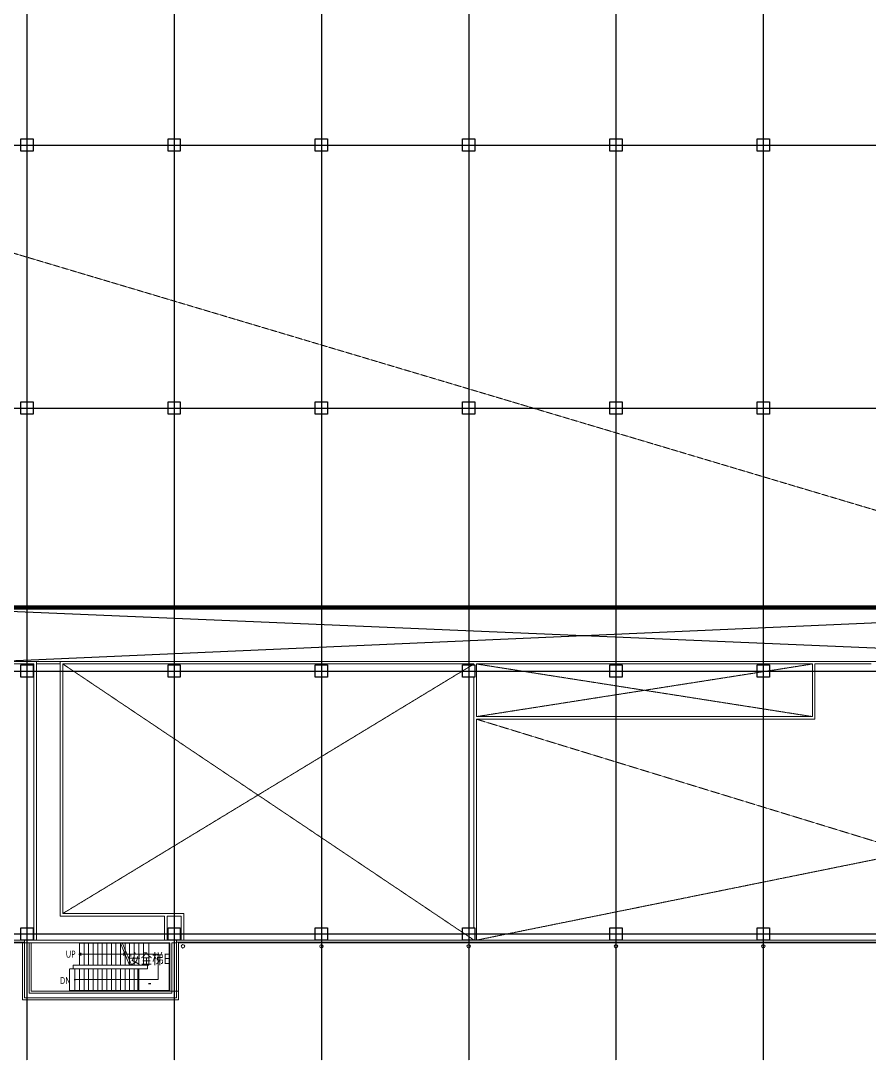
# Model space of a CAD drawing. Extents: x -3450 to 27857, y -1288 to 11880.
# Drawn here: x 17605 to 22444, y -720 to 5209 of the extents above; entities that cross this region are included whole.
import ezdxf

# ---------------------------------------------------------------- set-up
doc = ezdxf.new("R2010")
doc.units = 0
for name, pattern in [('X-S-FAB-L20$0$COL-CEN-LIN', [3.25, 2.5, -0.25, 0.25, -0.25]), ('X-S-FAB-L20$0$HIDDEN', [0.4, 0.3, -0.1]), ('X-S-FAB-L20$0$JJP_虛線(退縮線、投影線、地下室範圍、非屬本工程、圖面分區)', [0.45, 0.3, -0.15]), ('X-S-FAB-L20$0$虛線', [0.004233, 0.002117, -0.002117])]:
    doc.linetypes.add(name, pattern=pattern)
for name, color, linetype in [('X-S-FAB-L20$0$1_l20平面圖_1_A-OBJE-2D', 8, 'Continuous'), ('X-S-FAB-L20$0$1_l20平面圖_1_A-OBJE-MEP', 8, 'Continuous'), ('X-S-FAB-L20$0$1_l20平面圖_1_A-STRS', 8, 'Continuous'), ('X-S-FAB-L20$0$1_l20平面圖_1_A-TEXT', 8, 'Continuous'), ('X-S-FAB-L20$0$1_l20平面圖_1_A-TEXT-修改說明.200K', 8, 'Continuous'), ('X-S-FAB-L20$0$1_l20平面圖_1_A-WALL-EX', 8, 'Continuous'), ('X-S-FAB-L20$0$1_l20平面圖_1_A-WALL-IN', 8, 'Continuous'), ('X-S-FAB-L20$0$1_l20平面圖_1_A-ZONE', 8, 'Continuous'), ('X-S-FAB-L20$0$1_l20平面圖_1_S-SLAB-SHOW', 8, 'Continuous'), ('X-S-FAB-L20$0$BLOCK', 8, 'Continuous'), ('X-S-FAB-L20$0$CCL', 8, 'X-S-FAB-L20$0$COL-CEN-LIN'), ('X-S-FAB-L20$0$COL-S', 8, 'Continuous'), ('X-S-FAB-L20$0$OPEN', 8, 'Continuous'), ('X-S-FAB-L20$0$WALL_188K_IN', 3, 'Continuous')]:
    doc.layers.add(name, color=color, linetype=linetype)
doc.styles.add('X-S-FAB-L20$0$Standard', font='', dxfattribs={"width": 0.8})
doc.styles.get('X-S-FAB-L20$0$Standard').set_extended_font_data('Microsoft JhengHei')

# ---------------------------------------------------------------- blocks, each defined once
blk = doc.blocks.new('X-S-FAB-L20$0$FAB2-L05')
at = {"layer": 'X-S-FAB-L20$0$CCL'}
for p, q in [((-8520, 11005), (-8520, 0)), ((-7680, 11005), (-7680, 0)), ((-6840, 11005), (-6840, 0)), ((-6000, 11005), (-6000, 0)), ((-5160, 11005), (-5160, 0)), ((-4320, 11005), (-4320, 0)), ((-26880, 5220), (1210, 5220)), ((-26880, 3720), (1210, 3720)), ((-26880, 2220), (1210, 2220)), ((-26880, 720), (1210, 720))]:
    blk.add_line(p, q, dxfattribs=at)
at = {"layer": 'X-S-FAB-L20$0$COL-S'}
for points in [[(-8555, 5255), (-8485, 5255), (-8485, 5185), (-8555, 5185)], [(-7715, 5255), (-7645, 5255), (-7645, 5185), (-7715, 5185)], [(-6875, 5255), (-6805, 5255), (-6805, 5185), (-6875, 5185)], [(-6035, 5255), (-5965, 5255), (-5965, 5185), (-6035, 5185)], [(-5195, 5255), (-5125, 5255), (-5125, 5185), (-5195, 5185)], [(-4355, 5255), (-4285, 5255), (-4285, 5185), (-4355, 5185)], [(-8555, 3755), (-8485, 3755), (-8485, 3685), (-8555, 3685)], [(-7715, 3755), (-7645, 3755), (-7645, 3685), (-7715, 3685)], [(-6875, 3755), (-6805, 3755), (-6805, 3685), (-6875, 3685)], [(-6035, 3755), (-5965, 3755), (-5965, 3685), (-6035, 3685)], [(-5195, 3755), (-5125, 3755), (-5125, 3685), (-5195, 3685)], [(-4355, 3755), (-4285, 3755), (-4285, 3685), (-4355, 3685)], [(-8555, 2255), (-8485, 2255), (-8485, 2185), (-8555, 2185)], [(-7715, 2255), (-7645, 2255), (-7645, 2185), (-7715, 2185)], [(-6875, 2255), (-6805, 2255), (-6805, 2185), (-6875, 2185)], [(-6035, 2255), (-5965, 2255), (-5965, 2185), (-6035, 2185)], [(-5195, 2255), (-5125, 2255), (-5125, 2185), (-5195, 2185)], [(-4355, 2255), (-4285, 2255), (-4285, 2185), (-4355, 2185)], [(-8555, 755), (-8485, 755), (-8485, 685), (-8555, 685)], [(-7715, 755), (-7645, 755), (-7645, 685), (-7715, 685)], [(-6875, 755), (-6805, 755), (-6805, 685), (-6875, 685)], [(-6035, 755), (-5965, 755), (-5965, 685), (-6035, 685)], [(-5195, 755), (-5125, 755), (-5125, 685), (-5195, 685)], [(-4355, 755), (-4285, 755), (-4285, 685), (-4355, 685)]]:
    blk.add_lwpolyline(points, close=True, dxfattribs=at)
blk = doc.blocks.new('*U189')
at = {"layer": 'X-S-FAB-L20$0$WALL_188K_IN'}
h = blk.add_hatch(dxfattribs=at)
h.set_pattern_fill('LINE', color=8, scale=2, angle=45)
h.set_pattern_definition([(45, (7141.6165, 0), (-4.490128, 4.490128), [])])
h.paths.add_polyline_path([(0, 0), (7240, 0), (7240, 15), (0, 15)])
blk.add_lwpolyline([(0, 0), (7240, 0), (7240, 15), (0, 15)], close=True, dxfattribs=at)
blk = doc.blocks.new('X-S-FAB-L20')
at = {"layer": 'X-S-FAB-L20$0$1_l20平面圖_1_A-OBJE-2D', "color": 2, "lineweight": 0, "ltscale": 10, "flags": 128}
blk.add_lwpolyline([(17695, 1540), (17830, 1540)], dxfattribs=at)
at = {"layer": 'X-S-FAB-L20$0$1_l20平面圖_1_A-OBJE-MEP', "color": 8, "lineweight": 0, "ltscale": 10, "flags": 128}
for points in [[(18539.5, -70, 1), (18520.5, -70, 1)], [(19329.5, -70, 1), (19310.5, -70, 1)], [(20169.5, -70, 1), (20150.5, -70, 1)], [(21009.5, -70, 1), (20990.5, -70, 1)], [(21849.5, -70, 1), (21830.5, -70, 1)]]:
    blk.add_lwpolyline(points, format="xyb", close=True, dxfattribs=at)
at = {"layer": 'X-S-FAB-L20$0$1_l20平面圖_1_A-OBJE-MEP', "color": 8, "lineweight": 0, "ltscale": 10}
for centre in [(18530, -70), (19320, -70), (20160, -70), (21000, -70), (21840, -70)]:
    blk.add_circle(centre, 10, dxfattribs=at)
at = {"layer": 'X-S-FAB-L20$0$1_l20平面圖_1_A-STRS', "color": 12, "lineweight": 0, "ltscale": 10}
for p, q in [((17940, -53), (17940, -178)), ((18304, -53), (17940, -53)), ((17940, -53), (17940, -178)), ((17966, -53), (17940, -53)), ((17940, -53), (17940, -178)), ((18174, -53), (17940, -53)), ((17940, -53), (17940, -178)), ((17966, -53), (17940, -53)), ((17966, -53), (17966, -178)), ((17966, -178), (17966, -53)), ((17966, -53), (17966, -178)), ((17992, -53), (17966, -53)), ((17966, -53), (17966, -178)), ((17966, -178), (17966, -53)), ((17966, -53), (17966, -178)), ((17992, -53), (17966, -53)), ((17992, -53), (17992, -178)), ((17992, -178), (17992, -53)), ((17992, -53), (17992, -178)), ((18018, -53), (17992, -53)), ((17992, -53), (17992, -178)), ((17992, -178), (17992, -53)), ((17992, -53), (17992, -178)), ((18018, -53), (17992, -53)), ((18018, -53), (18018, -178)), ((18018, -178), (18018, -53)), ((18018, -53), (18018, -178)), ((18044, -53), (18018, -53)), ((18018, -53), (18018, -178)), ((18018, -178), (18018, -53)), ((18018, -53), (18018, -178)), ((18044, -53), (18018, -53)), ((18044, -53), (18044, -178)), ((18044, -178), (18044, -53)), ((18044, -53), (18044, -178)), ((18070, -53), (18044, -53)), ((18044, -53), (18044, -178)), ((18044, -178), (18044, -53)), ((18044, -53), (18044, -178)), ((18070, -53), (18044, -53)), ((18070, -53), (18070, -178)), ((18070, -178), (18070, -53)), ((18070, -53), (18070, -178)), ((18096, -53), (18070, -53)), ((18070, -53), (18070, -178)), ((18070, -178), (18070, -53)), ((18070, -53), (18070, -178)), ((18096, -53), (18070, -53)), ((18096, -53), (18096, -178)), ((18096, -178), (18096, -53)), ((18096, -53), (18096, -178)), ((18122, -53), (18096, -53)), ((18096, -53), (18096, -178)), ((18096, -178), (18096, -53)), ((18096, -53), (18096, -178)), ((18122, -53), (18096, -53)), ((18122, -53), (18122, -178)), ((18122, -178), (18122, -53)), ((18122, -53), (18122, -178)), ((18148, -53), (18122, -53)), ((18122, -53), (18122, -178)), ((18122, -178), (18122, -53)), ((18122, -53), (18122, -178)), ((18148, -53), (18122, -53)), ((18148, -53), (18148, -178)), ((18148, -178), (18148, -53)), ((18148, -53), (18148, -178)), ((18174, -53), (18148, -53)), ((18148, -53), (18148, -178)), ((18148, -178), (18148, -53)), ((18148, -53), (18148, -178)), ((18174, -53), (18148, -53)), ((18174, -53), (18174, -178)), ((18174, -178), (18174, -53)), ((18174, -53), (18174, -178)), ((18200, -53), (18174, -53)), ((18174, -53), (18174, -178)), ((18174, -178), (18174, -53)), ((18174, -53), (18174, -178)), ((18174, -53), (18226, -178)), ((18200, -53), (18200, -178)), ((18200, -178), (18200, -53)), ((18200, -53), (18200, -178)), ((18226, -53), (18200, -53)), ((18226, -53), (18226, -178)), ((18226, -178), (18226, -53)), ((18226, -53), (18226, -178)), ((18252, -53), (18226, -53)), ((18252, -53), (18252, -178)), ((18252, -178), (18252, -53)), ((18252, -53), (18252, -178)), ((18278, -53), (18252, -53)), ((18278, -53), (18278, -178)), ((18278, -178), (18278, -53)), ((18278, -53), (18278, -178)), ((18304, -53), (18278, -53)), ((18334.7, -53), (18304, -53)), ((18304, -53), (18304, -178)), ((18304, -53), (18304, -178)), ((18304, -53), (18304, -178)), ((18304, -178), (18304, -53)), ((18452, -53), (18304, -53)), ((18304, -53), (18304, -178)), ((18452, -53), (18334.7, -53)), ((18452, -323), (18452, -53)), ((18452, -323), (18452, -53)), ((18200, -115.5), (18200, -178)), ((18200, -178), (18200, -115.5)), ((18200, -115.5), (18200, -178)), ((18278, -198), (17914, -198)), ((17914, -323), (17914, -198)), ((17940, -198), (17914, -198)), ((17914, -198), (17914, -323)), ((17940, -178), (18304, -178)), ((17940, -178), (17966, -178)), ((17940, -178), (18226, -178)), ((17940, -178), (17966, -178)), ((17940, -323), (17940, -198)), ((17966, -198), (17940, -198)), ((17940, -198), (17940, -323)), ((17940, -323), (17940, -198)), ((17966, -178), (17992, -178)), ((17966, -178), (17992, -178)), ((17966, -323), (17966, -198)), ((17992, -198), (17966, -198)), ((17966, -198), (17966, -323)), ((17966, -323), (17966, -198)), ((17992, -178), (18018, -178)), ((17992, -178), (18018, -178)), ((17992, -323), (17992, -198)), ((18018, -198), (17992, -198)), ((17992, -198), (17992, -323)), ((17992, -323), (17992, -198)), ((18018, -178), (18044, -178)), ((18018, -178), (18044, -178)), ((18018, -323), (18018, -198)), ((18044, -198), (18018, -198)), ((18018, -198), (18018, -323)), ((18018, -323), (18018, -198)), ((18044, -178), (18070, -178)), ((18044, -178), (18070, -178)), ((18044, -323), (18044, -198)), ((18070, -198), (18044, -198)), ((18044, -198), (18044, -323)), ((18044, -323), (18044, -198)), ((18070, -178), (18096, -178)), ((18070, -178), (18096, -178)), ((18070, -323), (18070, -198)), ((18096, -198), (18070, -198)), ((18070, -198), (18070, -323)), ((18070, -323), (18070, -198)), ((18096, -178), (18122, -178)), ((18096, -178), (18122, -178)), ((18096, -323), (18096, -198)), ((18122, -198), (18096, -198)), ((18096, -198), (18096, -323)), ((18096, -323), (18096, -198)), ((18122, -178), (18148, -178)), ((18122, -178), (18148, -178)), ((18122, -323), (18122, -198)), ((18148, -198), (18122, -198)), ((18122, -198), (18122, -323)), ((18122, -323), (18122, -198)), ((18148, -178), (18174, -178)), ((18148, -178), (18174, -178)), ((18148, -323), (18148, -198)), ((18174, -198), (18148, -198)), ((18148, -198), (18148, -323)), ((18148, -323), (18148, -198)), ((18174, -178), (18200, -178)), ((18174, -178), (18200, -178)), ((18174, -323), (18174, -198)), ((18200, -198), (18174, -198)), ((18174, -198), (18174, -323)), ((18174, -323), (18174, -198)), ((18200, -178), (18226, -178)), ((18200, -178), (18226, -178)), ((18200, -323), (18200, -198)), ((18226, -198), (18200, -198)), ((18200, -198), (18200, -323)), ((18200, -323), (18200, -198)), ((18226, -178), (18252, -178)), ((18226, -323), (18226, -198)), ((18252, -198), (18226, -198)), ((18226, -198), (18226, -323)), ((18226, -323), (18226, -198)), ((18252, -178), (18278, -178)), ((18252, -323), (18252, -198)), ((18278, -198), (18252, -198)), ((18252, -198), (18252, -323)), ((18252, -323), (18252, -198)), ((18278, -178), (18304, -178)), ((18327, -198), (18278, -198)), ((18278, -323), (18278, -198)), ((18278, -323), (18278, -198)), ((18327, -198), (18278, -198)), ((18278, -198), (18278, -323)), ((18278, -323), (18278, -198)), ((18304, -178), (18327, -178)), ((18304, -178), (18327, -178)), ((18327, -178), (18327, -198)), ((18327, -178), (18327, -198)), ((17914, -323), (18278, -323)), ((17914, -323), (17940, -323)), ((17940, -323), (17966, -323)), ((17966, -323), (17992, -323)), ((17992, -323), (18018, -323)), ((18018, -323), (18044, -323)), ((18044, -323), (18070, -323)), ((18070, -323), (18096, -323)), ((18096, -323), (18122, -323)), ((18122, -323), (18148, -323)), ((18148, -323), (18174, -323)), ((18174, -323), (18200, -323)), ((18200, -323), (18226, -323)), ((18226, -323), (18252, -323)), ((18252, -323), (18278, -323)), ((18278, -323), (18452, -323)), ((18278, -323), (18452, -323))]:
    blk.add_line(p, q, dxfattribs=at)
at = {"layer": 'X-S-FAB-L20$0$1_l20平面圖_1_A-STRS', "color": 12, "linetype": 'X-S-FAB-L20$0$JJP_虛線(退縮線、投影線、地下室範圍、非屬本工程、圖面分區)', "lineweight": 0, "ltscale": 10}
for p, q in [((17966.4, -178), (17966.4, -53)), ((17966.4, -178), (17966.4, -53)), ((18200, -53), (18184.8, -53)), ((18184.8, -53), (18236.8, -178)), ((18200, -53), (18200, -89.5)), ((18200, -89.5), (18200, -53)), ((18200, -53), (18200, -89.5)), ((18226, -53), (18200, -53)), ((18226, -53), (18226, -152)), ((18226, -152), (18226, -53)), ((18226, -53), (18226, -152)), ((18252, -53), (18226, -53)), ((18252, -53), (18252, -178)), ((18252, -178), (18252, -53)), ((18252, -53), (18252, -178)), ((18278, -53), (18252, -53)), ((18278, -53), (18278, -178)), ((18278, -178), (18278, -53)), ((18278, -53), (18278, -178)), ((18304, -53), (18278, -53)), ((18304, -53), (18304, -178)), ((18304, -53), (18304, -178)), ((18304, -53), (18304, -178)), ((18304, -178), (18304, -53)), ((18452, -53), (18304, -53)), ((18304, -53), (18304, -178)), ((18334.7, -178), (18334.7, -53)), ((18334.7, -178), (18334.7, -53)), ((18452, -323), (18452, -53)), ((17914, -198), (17883.3, -198)), ((17883.3, -198), (17883.3, -323)), ((17914, -198), (17883.3, -198)), ((17883.3, -198), (17883.3, -323)), ((17914, -323), (17914, -198)), ((17940, -198), (17914, -198)), ((17914, -198), (17914, -323)), ((17940, -323), (17940, -198)), ((17966, -198), (17940, -198)), ((17940, -198), (17940, -323)), ((17940, -323), (17940, -198)), ((17966, -323), (17966, -198)), ((17992, -198), (17966, -198)), ((17966, -198), (17966, -323)), ((17966, -323), (17966, -198)), ((17992, -323), (17992, -198)), ((18018, -198), (17992, -198)), ((17992, -198), (17992, -323)), ((17992, -323), (17992, -198)), ((18018, -323), (18018, -198)), ((18044, -198), (18018, -198)), ((18018, -198), (18018, -323)), ((18018, -323), (18018, -198)), ((18044, -323), (18044, -198)), ((18070, -198), (18044, -198)), ((18044, -198), (18044, -323)), ((18044, -323), (18044, -198)), ((18070, -323), (18070, -198)), ((18096, -198), (18070, -198)), ((18070, -198), (18070, -323)), ((18070, -323), (18070, -198)), ((18096, -323), (18096, -198)), ((18122, -198), (18096, -198)), ((18096, -198), (18096, -323)), ((18096, -323), (18096, -198)), ((18122, -323), (18122, -198)), ((18148, -198), (18122, -198)), ((18122, -198), (18122, -323)), ((18122, -323), (18122, -198)), ((18148, -323), (18148, -198)), ((18174, -198), (18148, -198)), ((18148, -198), (18148, -323)), ((18148, -323), (18148, -198)), ((18174, -323), (18174, -198)), ((18200, -198), (18174, -198)), ((18174, -198), (18174, -323)), ((18174, -323), (18174, -198)), ((18200, -323), (18200, -198)), ((18226, -198), (18200, -198)), ((18200, -198), (18200, -323)), ((18200, -323), (18200, -198)), ((18226, -323), (18226, -198)), ((18252, -198), (18226, -198)), ((18226, -198), (18226, -323)), ((18226, -323), (18226, -198)), ((18236.8, -178), (18252, -178)), ((18252, -178), (18278, -178)), ((18252, -323), (18252, -198)), ((18278, -198), (18252, -198)), ((18252, -198), (18252, -323)), ((18252, -323), (18252, -198)), ((18273.3, -323), (18273.3, -198)), ((18273.3, -323), (18273.3, -198)), ((18278, -178), (18304, -178)), ((18278, -323), (18278, -198)), ((18278, -323), (18278, -198)), ((18327, -198), (18278, -198)), ((18278, -198), (18278, -323)), ((18278, -323), (18278, -198)), ((18304, -178), (18327, -178)), ((18327, -178), (18334.7, -178)), ((18327, -178), (18334.7, -178)), ((18327, -178), (18327, -198)), ((17883.3, -323), (17914, -323)), ((17883.3, -323), (17914, -323)), ((17914, -323), (17940, -323)), ((17940, -323), (17966, -323)), ((17966, -323), (17992, -323)), ((17992, -323), (18018, -323)), ((18018, -323), (18044, -323)), ((18044, -323), (18070, -323)), ((18070, -323), (18096, -323)), ((18096, -323), (18122, -323)), ((18122, -323), (18148, -323)), ((18148, -323), (18174, -323)), ((18174, -323), (18200, -323)), ((18200, -323), (18226, -323)), ((18226, -323), (18252, -323)), ((18252, -323), (18278, -323)), ((18278, -323), (18452, -323))]:
    blk.add_line(p, q, dxfattribs=at)
at = {"layer": 'X-S-FAB-L20$0$1_l20平面圖_1_A-STRS', "color": 12, "linetype": 'X-S-FAB-L20$0$虛線', "lineweight": 0, "ltscale": 10}
for p, q in [((18304, -53), (18184.8, -53)), ((18334.7, -53), (18304, -53)), ((18452, -53), (18334.7, -53)), ((18452, -323), (18452, -53)), ((18278, -198), (17914, -198)), ((18236.8, -178), (18304, -178)), ((18327, -198), (18278, -198)), ((18304, -178), (18327, -178)), ((18327, -178), (18327, -198)), ((17914, -323), (18278, -323)), ((18278, -323), (18452, -323))]:
    blk.add_line(p, q, dxfattribs=at)
at = {"layer": 'X-S-FAB-L20$0$1_l20平面圖_1_A-STRS', "color": 8, "lineweight": 0, "ltscale": 10}
for p, q in [((17950, -108), (17940, -115.5)), ((17940, -115.5), (17966, -115.5)), ((17940, -115.5), (17950, -123)), ((17940, -115.5), (17966, -115.5)), ((17966, -115.5), (18304, -115.5)), ((17966, -115.5), (18200, -115.5)), ((18200, -115.5), (18190, -108)), ((18190, -123), (18200, -115.5)), ((18304, -115.5), (18389.5, -115.5)), ((18389.5, -115.5), (18389.5, -260.5)), ((17940, -260.5), (17914, -260.5)), ((18278, -260.5), (17940, -260.5)), ((18389.5, -260.5), (18278, -260.5))]:
    blk.add_line(p, q, dxfattribs=at)
at = {"layer": 'X-S-FAB-L20$0$1_l20平面圖_1_A-STRS', "color": 8, "lineweight": 0, "ltscale": 10, "flags": 128}
for points in [[(17940, -118, 1), (17940, -113, 1)], [(17914, -263, 1), (17914, -258, 1)]]:
    blk.add_lwpolyline(points, format="xyb", close=True, dxfattribs=at)
at = {"layer": 'X-S-FAB-L20$0$1_l20平面圖_1_A-TEXT-修改說明.200K', "color": 2, "lineweight": 0, "ltscale": 10, "flags": 128}
blk.add_lwpolyline([(17830, 1540), (17695, 1540), (17695, 1555), (17830, 1555)], close=True, dxfattribs=at)
at = {"layer": 'X-S-FAB-L20$0$1_l20平面圖_1_A-WALL-EX', "color": 6, "lineweight": 0, "ltscale": 10}
for p, q in [((17615, -46.5), (15170, -46.5)), ((17615, -46.5), (17627, -46.5)), ((17615, -46.5), (17627, -46.5)), ((17627, -46.5), (17627, -35)), ((18493, -35), (18493, -46.5)), ((18493, -46.5), (18505, -46.5)), ((18493, -46.5), (18505, -46.5)), ((24310, -46.5), (18505, -46.5))]:
    blk.add_line(p, q, dxfattribs=at)
at = {"layer": 'X-S-FAB-L20$0$1_l20平面圖_1_A-WALL-EX', "color": 4, "lineweight": 0, "ltscale": 10}
for p, q in [((17627, -35), (17615, -35)), ((17627, -35), (17615, -35)), ((18505, -35), (18493, -35)), ((18505, -35), (18493, -35))]:
    blk.add_line(p, q, dxfattribs=at)
at = {"layer": 'X-S-FAB-L20$0$1_l20平面圖_1_A-WALL-EX', "color": 4, "lineweight": 0, "ltscale": 10, "flags": 128}
for points in [[(17615, -35), (15166.5, -35)], [(24322, -35), (18505, -35)]]:
    blk.add_lwpolyline(points, dxfattribs=at)
at = {"layer": 'X-S-FAB-L20$0$1_l20平面圖_1_A-WALL-EX', "color": 6, "lineweight": 0, "ltscale": 10, "flags": 128}
for points in [[(15170, -50), (17615, -50)], [(17615, -35), (17627, -35)], [(17615, -46.5), (17615, -364)], [(17615, -50), (17615, -46.5)], [(17627, -364), (17627, -35)], [(18493, -35), (18493, -364)], [(18505, -35), (18493, -35)], [(18505, -364), (18505, -46.5)], [(18505, -50), (18505, -46.5)], [(18505, -50), (24310, -50)], [(17615, -376), (17615, -364)], [(17615, -376), (18505, -376)], [(18493, -364), (17627, -364)], [(18505, -376), (18505, -364)]]:
    blk.add_lwpolyline(points, dxfattribs=at)
at = {"layer": 'X-S-FAB-L20$0$1_l20平面圖_1_A-WALL-EX', "color": 12, "lineweight": 0, "ltscale": 10, "flags": 128}
for points in [[(15170, -50), (17615, -50)], [(15170, -50), (17615, -50)], [(18505, -50), (24310, -50)], [(18505, -50), (24310, -50)]]:
    blk.add_lwpolyline(points, dxfattribs=at)
at = {"layer": 'X-S-FAB-L20$0$1_l20平面圖_1_A-WALL-IN', "color": 3, "lineweight": 0, "ltscale": 10, "flags": 128}
for points in [[(17695, -35), (17695, 1555), (16745, 1555), (16745, -44)], [(17830, 1555), (17830, 1540)], [(20197.5, 1555), (17830, 1555)], [(24315, 1555), (20197.5, 1555)], [(17380, 1540), (17680, 1540)], [(17680, 1540), (17680, -35)], [(17830, 1540), (17830, 117)], [(17845, 117), (17845, 1540)], [(17845, 1540), (20190, 1540)], [(20190, 1540), (20190, 1535)], [(20205, 1540), (22120, 1540)], [(20205, 1240), (20205, 1540)], [(22120, 1540), (22120, 1240)], [(22135, 1540), (22455, 1540)], [(22135, 1240), (22135, 1540)], [(20190, 1465), (20190, 35)], [(22120, 1240), (20205, 1240)], [(20205, 1225), (22135, 1225)], [(20205, -35), (20205, 1225)], [(22135, 1225), (22135, 1240)], [(17830, 102), (17830, 117)], [(17830, 102), (18425, 102)], [(18535, 117), (17845, 117)], [(18425, 102), (18425, -35)], [(18440, 102), (18520, 102)], [(18440, -35), (18440, 102)], [(18520, 102), (18520, -35)], [(18535, 117), (18535, 102)], [(18535, -35), (18535, 102)], [(17627, -35), (17627, -50)], [(17627, -50), (17653.7, -50)], [(17653.7, -50), (17653.7, -337.3)], [(17665, -326), (17665, -50)], [(17665, -50), (18455, -50)], [(18445, -35), (17675, -35)], [(17680, -35), (17695, -35)], [(18425, -35), (18440, -35)], [(18455, -50), (18455, -326)], [(18466.3, -337.3), (18466.3, -50)], [(18466.3, -50), (18493, -50)], [(18493, -50), (18493, -35)], [(18520, -35), (18535, -35)], [(20190, -35), (20205, -35)], [(17653.7, -337.3), (17665, -337.3)], [(18455, -326), (17665, -326)], [(17665, -337.3), (18455, -337.3)], [(18466.3, -337.3), (18455, -337.3)]]:
    blk.add_lwpolyline(points, dxfattribs=at)
at = {"layer": 'X-S-FAB-L20$0$1_l20平面圖_1_S-SLAB-SHOW', "color": 15, "lineweight": 0, "ltscale": 10, "flags": 128}
blk.add_lwpolyline([(17615, -376), (18505, -376), (18505, -326), (17914, -326), (17914, -198), (17904, -198), (17904, -178), (17940, -178), (17940, -50), (17615, -50)], close=True, dxfattribs=at)
at = {"layer": 'X-S-FAB-L20$0$OPEN', "linetype": 'X-S-FAB-L20$0$HIDDEN', "lineweight": 0}
for p, q in [((1765, 8595), (24315, 1870)), ((17845, 117), (20190, 1540)), ((17845, 1540), (20190, -35)), ((20205, 1240), (22120, 1540)), ((22120, 1240), (20205, 1540)), ((20205, 1225), (24315, -35)), ((20205, -35), (24315, 796.8))]:
    blk.add_line(p, q, dxfattribs=at)
at = {"layer": 'X-S-FAB-L20$0$OPEN'}
for points in [[(17225, 1855), (24315, 1555)], [(24315, 1855), (17492, 1555)]]:
    blk.add_lwpolyline(points, dxfattribs=at)
at = {"layer": 'X-S-FAB-L20$0$BLOCK'}
blk.add_blockref('X-S-FAB-L20$0$FAB2-L05', (26160, -720), dxfattribs=at)
at = {"layer": 'X-S-FAB-L20$0$WALL_188K_IN'}
blk.add_blockref('*U189', (17075, 1855), dxfattribs=at)
at = {"layer": 'X-S-FAB-L20$0$1_l20平面圖_1_A-TEXT', "color": 6, "linetype": 'Continuous', "lineweight": 0, "char_height": 40, "attachment_point": 4, "style": 'X-S-FAB-L20$0$Standard'}
for s, insert in [('\\A1;{\\pql;\\fMicrosoft JhengHei|b0|i0|c136|p34;UP}', (17861.9, -115.2)), ('\\A1;{\\pql;\\fMicrosoft JhengHei|b0|i0|c136|p34;DN}', (17828.1, -265.5))]:
    blk.add_mtext(s, dxfattribs=dict(at, insert=insert))
at = {"layer": 'X-S-FAB-L20$0$1_l20平面圖_1_A-ZONE', "color": 59, "linetype": 'Continuous', "lineweight": 0, "char_height": 60, "attachment_point": 2, "style": 'X-S-FAB-L20$0$Standard'}
for s, insert in [('\\A1;{\\pqc;\\pt0;\\fMicrosoft JhengHei|b0|i0|c136|p34;安全梯E}', (18339.3, -111.5)), ('\\A1;{\\pqc;\\pt0;\\fMicrosoft JhengHei|b0|i0|c136|p34;-}', (18339.3, -245.6))]:
    blk.add_mtext(s, dxfattribs=dict(at, insert=insert))

msp = doc.modelspace()

# ---------------------------------------------------------------- block references
msp.add_blockref('X-S-FAB-L20', (0, 0))

doc.saveas('drawing.dxf')
